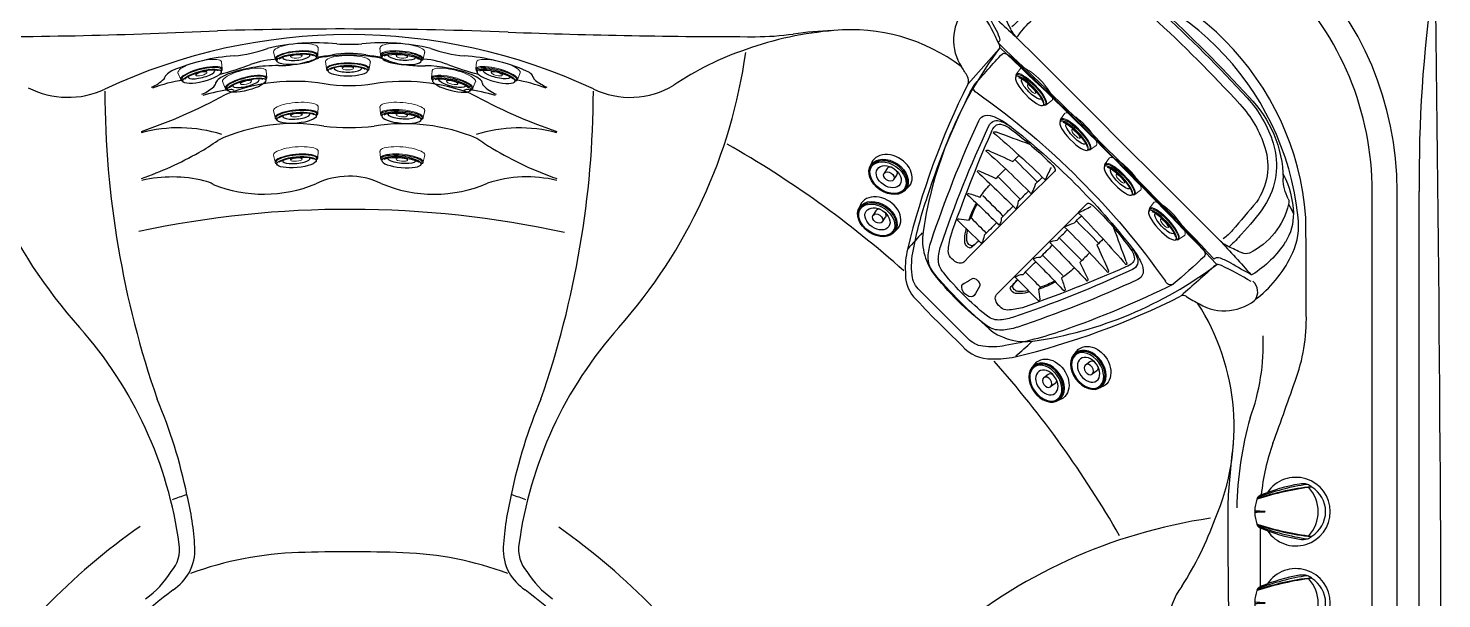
# Model space of a CAD drawing. Extents: x 524 to 612, y 487 to 635.
# Drawn here: x 555.4 to 612.1, y 560.7 to 583.6 of the extents above; entities that cross this region are included whole.
import ezdxf

# ---------------------------------------------------------------- set-up
doc = ezdxf.new("R2010")
doc.units = 0
doc.header["$MEASUREMENT"] = 0
doc.layers.add('1', color=4, linetype='Continuous')

# ---------------------------------------------------------------- blocks, each defined once
blk = doc.blocks.new('2014M1')
at = {"layer": '1', "color": 4, "linetype": 'Continuous', "lineweight": 15}
for p, q in [((-0.901, -0.243), (-0.857, -0.521)), ((-0.231, -0.44), (-0.23, -0.505)), ((0.23, -0.505), (0.231, -0.44)), ((0.857, -0.521), (0.901, -0.243))]:
    blk.add_line(p, q, dxfattribs=at)
at = {"layer": '1', "color": 3, "linetype": 'Continuous'}
for centre, radius, start, end in [((-0.374, -1.133), 0.665, 101.3021, 119.1849), ((0, -3.007), 2.577, 77.9081, 101.3021), ((0.435, -0.977), 0.5, 58.1847, 77.9081)]:
    blk.add_arc(centre, radius, start, end, dxfattribs=at)
at = {"layer": '1', "color": 4, "linetype": 'Continuous', "lineweight": 15}
for centre, major_axis, ratio, start_param, end_param in [((0, -0.243), (-0.901, 0), 0.269705, 3.055928, 6.36885), ((-0.002, -0.523), (-0.859, -0.005), 0.272006, 2.75067, 6.690134)]:
    blk.add_ellipse(centre, major_axis=major_axis, ratio=ratio, start_param=start_param, end_param=end_param, dxfattribs=at)
at = {"layer": '1', "color": 3, "linetype": 'Continuous'}
for centre, major_axis, ratio, start_param, end_param in [((0, -0.538), (-0.826, 0), 0.255142, 2.85021, 6.573343), ((0, -0.512), (-0.548, 0.001), 0.27151, 6.136025, 9.578986)]:
    blk.add_ellipse(centre, major_axis=major_axis, ratio=ratio, start_param=start_param, end_param=end_param, dxfattribs=at)
blk.add_ellipse((0, -0.612), major_axis=(-0.793, -0.001), ratio=0.271001, dxfattribs=at)
at = {"layer": '1', "color": 4, "linetype": 'Continuous', "lineweight": 15}
blk.add_ellipse((0, -0.509), major_axis=(-0.23, 0), ratio=0.275384, dxfattribs=at)
blk = doc.blocks.new('2014M2')
at = {"layer": '1', "color": 4, "linetype": 'Continuous'}
for p, q in [((-0.892, -0.69), (-0.849, -0.942)), ((-0.234, -0.614), (-0.231, -0.838)), ((0.229, -0.838), (0.232, -0.614)), ((0.851, -0.915), (0.898, -0.692))]:
    blk.add_line(p, q, dxfattribs=at)
for centre, major_axis, ratio, start_param, end_param in [((0.003, -0.681), (-0.895, -0.027), 0.760284, 3.086273, 6.256497), ((-0.001, -0.614), (-0.233, 0), 0.71492, 5.29752, 6.300832), ((-0.001, -0.614), (-0.233, 0), 0.71492, 3.123946, 4.129945), ((0.003, -0.681), (-0.895, -0.027), 0.760284, 6.522055, 6.545884), ((0.003, -0.681), (-0.895, -0.027), 0.760284, 2.803741, 2.836302)]:
    blk.add_ellipse(centre, major_axis=major_axis, ratio=ratio, start_param=start_param, end_param=end_param, dxfattribs=at)
for centre, major_axis, ratio in [((-0.001, -0.86), (-0.856, 0), 0.72989), ((-0.001, -0.838), (-0.23, 0), 0.713433)]:
    blk.add_ellipse(centre, major_axis=major_axis, ratio=ratio, dxfattribs=at)
at = {"layer": '1', "color": 3, "linetype": 'Continuous'}
for centre, major_axis, ratio in [((0.001, -0.867), (-0.816, 0), 0.715587), ((-0.002, -0.9), (-0.793, 0), 0.691217), ((-0.001, -0.851), (-0.547, 0), 0.706094)]:
    blk.add_ellipse(centre, major_axis=major_axis, ratio=ratio, dxfattribs=at)
blk = doc.blocks.new('2014P')
at = {"layer": '1', "color": 4, "linetype": 'Continuous'}
for centre, radius, start, end in [((2.834, 1.217), 6.231, 92.5144, 105.3655), ((2.598, 5.426), 2.016, 69.0282, 91.0646), ((2.603, 0.812), 6.761, 113.7108, 134.311), ((1.061, 4.033), 3.194, 84.9302, 111.6135), ((2.383, 4.898), 2.586, 52.1126, 68.7639), ((1.201, 3.378), 4.512, 33.2247, 52.1126), ((25.56, -6.518), 23.931, 149.1399, 151.8247), ((3.658, 4.987), 1.574, 30.4778, 33.2247), ((4.986, 5.769), 0.0338, 338.714, 30.4778), ((36.329, -36.331), 56.928, 132.4853, 137.5248), ((5.754, 4.09), 1.463, 151.8247, 167.7875), ((151.7, -151.7), 214.537, 133.36444, 136.63559), ((4.374, 4.385), 0.0521, 164.0369, 210.1576), ((4.978, 4.736), 0.75, 210.1576, 218.5816), ((-2.232, -1.259), 4.806, 135.4815, 178.7997), ((-3.878, -2.652), 3.565, 152.1796, 178.5033), ((-5.399, -2.611), 2.043, 178.5284, 212.5705), ((-3.606, -1.466), 4.17, 212.5705, 238.3256), ((-3.559, -6.927), 2.746, 110.129, 120.0584), ((-4.318, -4.912), 0.592, 96.9709, 108.2792), ((-4.384, -4.376), 0.0526, 61.967, 96.9709), ((-4.85, -5.146), 0.953, 52.33, 58.9636), ((-5.772, -4.976), 0.0457, 238.3256, 289.8183), ((-11.301, 5.675), 12.046, 297.4064, 301.9082)]:
    blk.add_arc(centre, radius, start, end, dxfattribs=at)
at = {"layer": '1', "color": 3, "linetype": 'Continuous'}
for centre, radius, start, end in [((6.677, -0.75), 9.167, 116.6777, 118.5706), ((0.633, 4.189), 2.712, 51.1658, 116.4426), ((1.442, 8.608), 1.397, 265.9359, 288.6402), ((2.898, 4.292), 3.158, 105.432, 108.6402), ((2.117, 7.087), 0.256, 73.6359, 103.4076), ((3.312, 10.926), 3.765, 252.6436, 254.3033), ((1.172, 4.143), 3.352, 27.3166, 70.4429), ((2.323, 0.791), 6.507, 116.4426, 132.5316), ((-5.492, -3.42), 12.48, 45.2457, 51.1658), ((3.748, 5.533), 0.429, 334.9369, 20.2035), ((36.912, -36.915), 57.674, 132.53159, 137.46816), ((25.901, 28.244), 32.109, 225.2457, 226.6105), ((-16.138, 14.833), 22.381, 333.4631, 334.9369), ((2.628, 5.462), 1.406, 315.0323, 333.4631), ((-2.068, -1.156), 4.777, 137.4682, 162.8817), ((-3.773, -0.631), 2.993, 162.8817, 213.1781), ((-8.741, -1.179), 1.704, 332.1001, 0.6795), ((0.994, -6.809), 9.446, 150.7844, 153.2858), ((-7.011, -2.095), 0.254, 152.1001, 202.2906), ((-4.419, -1.546), 2.9, 192.854, 244.17), ((0.832, 2.601), 8.618, 214.4038, 224.084), ((-2.563, -1.139), 3.592, 218.9035, 229.8014), ((-15.477, 17.999), 24.338, 294.497, 295.9253), ((-5.397, -2.735), 1.284, 295.9253, 315.689), ((-5.544, -3.711), 0.466, 252.7465, 290.3957)]:
    blk.add_arc(centre, radius, start, end, dxfattribs=at)
at = {"layer": '1', "color": 2, "linetype": 'Continuous'}
for centre, radius, start, end in [((2.371, 0.914), 6.06, 116.6364, 133.665), ((0.683, 4.38), 2.205, 47.9452, 117.7904), ((-4.791, -2.248), 10.8, 42.9754, 49.9373), ((110.534, -110.013), 156.639, 132.35106, 133.04178), ((32.641, -32.643), 51.25, 132.2421, 137.758), ((0.602, 2.479), 3.638, 34.1216, 46.4183), ((400127.582, -400130.753), 565868.693, 134.99919368, 135.00035365), ((-1.99, -1.263), 4.517, 137.1289, 162.7112), ((-3.904, -0.668), 2.513, 162.6823, 214.9215), ((192.321, 165.302), 259.505, 220.17391, 220.50129), ((-3.307, -1.787), 2.233, 220.5013, 233.5479), ((121.626, -121.206), 172.411, 137.005, 137.63165)]:
    blk.add_arc(centre, radius, start, end, dxfattribs=at)
blk = doc.blocks.new('2014MF')
at = {"layer": '1', "color": 4, "linetype": 'Continuous'}
for centre, radius, start, end in [((168.897, -168.917), 238.87, 133.70123, 136.29207), ((4.233, 3.41), 0.521, 104.4304, 135.4549), ((4.137, 3.783), 0.136, 60.725, 104.4304), ((-14.312, -13.864), 25.66, 39.9884, 43.8147), ((-20.17, -10.637), 28.761, 17.847, 27.387), ((-6.637, -6.643), 14.658, 10.577, 19.1989), ((-3.327, -4.29), 0.62, 136.2921, 158.3834), ((4.546, -4.634), 3.297, 354.0615, 11.9289), ((-3.741, -4.126), 0.175, 158.3834, 213.6889), ((19.251, 20.369), 33.766, 226.7454, 229.5876), ((6.874, -4.876), 0.957, 311.6785, 354.0615), ((14.593, 29.482), 38.852, 243.6524, 250.7703), ((-2.537, -5.144), 0.221, 242.6441, 339.7517), ((-151.799, 151.817), 223.957, 314.64851, 315.34392), ((6.693, 6.835), 14.866, 250.7703, 259.9145), ((4.624, -4.802), 3.047, 259.9145, 276.8374), ((4.872, -6.875), 0.959, 276.8374, 318.314)]:
    blk.add_arc(centre, radius, start, end, dxfattribs=at)
at = {"layer": '1', "color": 3, "linetype": 'Continuous'}
for centre, radius, start, end in [((23.554, -23.545), 31.714, 125.3205, 144.7027), ((5.155, 2.535), 0.213, 287.3892, 25.3544), ((5.594, -1.144), 2.733, 113.1438, 127.9437), ((4.683, -0.003), 1.262, 105.6532, 127.5013), ((4.421, 0.864), 0.357, 22.9046, 102.5898), ((4.815, 0.744), 0.691, 83.641, 115.8078), ((4.803, 1.054), 0.387, 24.5129, 76.8434), ((-40.483, -19.596), 50.159, 18.568, 24.5129), ((21.354, -21.357), 28.364, 127.9437, 142.0382), ((12.279, -10.521), 14.165, 126.0076, 135.4342), ((4.41, 0.307), 0.779, 99.4279, 126.0076), ((4.322, 0.838), 0.241, 47.6898, 99.4279), ((4.088, 0.582), 0.587, 14.9455, 47.6898), ((-47.161, -21.91), 56.548, 19.0912, 23.6049), ((-37.469, -18.651), 46.57, 18.5951, 24.9636), ((2.167, -0.762), 0.0749, 164.256, 226.2969), ((2.454, -0.843), 0.374, 135.5155, 164.256), ((-505.442, -512.498), 720.717, 44.823227, 45.231898), ((10.494, -12.301), 14.165, 134.4096, 143.8362), ((0.843, -2.45), 0.374, 105.5879, 134.3283), ((0.763, -2.162), 0.0749, 43.5469, 105.5879), ((513.881, 504.05), 720.717, 224.611931, 225.020601), ((1.203, -5.635), 2.805, 142.0382, 155.2336), ((0.274, -4.835), 1.57, 144.0887, 159.8127), ((-0.313, -4.402), 0.779, 143.8362, 170.4159), ((3.403, -4.188), 2.976, 3.469, 15.0628), ((5.162, -4.37), 1.611, 0.7003, 20.6541), ((4.978, -4.325), 2.202, 2.2448, 18.568), ((-0.703, -4.813), 0.732, 151.1899, 186.873), ((-0.85, -4.421), 0.372, 159.8127, 197.2707), ((-0.843, -4.313), 0.241, 170.4159, 222.154), ((-0.586, -4.08), 0.587, 222.154, 254.8983), ((5.862, -4.344), 0.153, 223.7582, 262.9232), ((5.886, -4.15), 0.348, 262.9232, 295.0336), ((5.768, -3.883), 0.64, 294.4839, 323.6262), ((5.953, -4.001), 0.421, 321.7044, 359.0877), ((6.069, -4.359), 0.703, 331.2301, 0.7003), ((6.175, -4.279), 1.004, 325.5092, 2.2448), ((-1.04, -4.791), 0.404, 195.6537, 244.2806), ((-0.876, -4.429), 0.345, 197.2707, 248.5994), ((18.606, 37.304), 46.401, 245.0028, 251.3913), ((22.045, 47.108), 56.548, 246.239, 250.7527), ((-2.056, 2.061), 11.392, 307.2243, 322.6723), ((-2.523, 2.521), 11.719, 309.0468, 320.789), ((5.581, -4.091), 1.26, 320.789, 331.2301), ((18.928, 38.737), 48.294, 245.3481, 251.522), ((12.58, -1.384), 8.484, 208.535, 211.3414), ((1.938, -11.568), 7.328, 58.2869, 61.5857), ((3.874, -5.772), 0.64, 306.2176, 335.36), ((4.335, -5.867), 0.153, 6.9207, 46.0857), ((4.141, -5.891), 0.348, 334.8102, 6.9207), ((4.185, -3.408), 2.976, 254.7811, 266.3748), ((4.43, -4.834), 1.942, 251.0414, 267.6945), ((3.992, -5.957), 0.421, 270.7561, 308.1395), ((4.339, -5.982), 0.793, 270.9413, 310.8528), ((4.328, -4.953), 2.229, 251.522, 267.8813), ((4.282, -6.202), 0.979, 267.8813, 304.3874)]:
    blk.add_arc(centre, radius, start, end, dxfattribs=at)
at = {"layer": '1', "color": 2, "linetype": 'Continuous'}
for centre, radius, start, end in [((36.478, -36.264), 48.866, 130.7637, 134.0646), ((-72.76, 210.138), 223.162, 289.87277, 290.23885), ((4.505, 0.618), 0.152, 64.3436, 115.4824), ((32.922, -31.535), 42.212, 131.6463, 135.0499), ((17.791, -30.065), 32.786, 113.3826, 115.297), ((4.819, -0.061), 0.0984, 56.1669, 113.3826), ((-260.405, 262.332), 372.494, 314.96382, 315.15399), ((0.379, -3.473), 4.57, 41.8816, 46.1558), ((-4.982, -4.492), 8.177, 24.0861, 27.9617), ((7.787, 3.959), 7.207, 224.0784, 227.2647), ((133.181, -130.627), 182.712, 134.83256, 135.21311), ((54.593, -53.906), 72.496, 132.92839, 134.63067), ((-5.038, -10.069), 13.065, 43.3149, 45.7348), ((23.281, -39.812), 43.035, 114.9402, 115.9221), ((5.16, -0.846), 0.0613, 20.4819, 114.9402), ((4.052, -1.082), 1.186, 192.5326, 212.0678), ((10.173, 5.147), 9.735, 223.9252, 227.3653), ((2.108, -3.742), 3.535, 32.3499, 42.874), ((8.03, -9.859), 8.53, 106.887, 110.1284), ((5.564, -1.735), 0.0395, 336.2581, 106.887), ((4.512, 4.977), 8.177, 241.8822, 245.7577), ((4.167, -2.01), 0.59, 180.5605, 210.7325), ((-119.116, -125.233), 173.888, 44.80422, 45.03256), ((-2845.766, 2845.735), 4029.293, 315.016327, 315.032449), ((39.74, -38.244), 49.973, 133.0944, 135.0996), ((1.084, -4.26), 4.654, 19.827, 27.49), ((1.706, -4.072), 4.055, 18.798, 29.1155), ((36.171, -36.57), 48.866, 135.7793, 139.0801), ((-261.615, 261.126), 372.494, 314.68984, 314.88001), ((-3.973, -7.77), 7.207, 42.5791, 45.7654), ((4.728, -2.724), 0.471, 176.6411, 211.9796), ((90.573, -88.634), 120.961, 134.72747, 135.11625), ((-59.541, 63.82), 93.438, 313.72762, 314.54591), ((5.035, -3.148), 0.632, 37.0142, 47.6915), ((9.922, -35.449), 32.975, 96.9385, 97.6403), ((5.945, -2.775), 0.0593, 3.0399, 96.9385), ((-209.932, 73.339), 223.162, 339.60497, 339.97106), ((31.452, -33.001), 42.212, 134.794, 138.1975), ((1.078, -4.048), 1.186, 57.776, 77.3112), ((-5.168, -10.152), 9.735, 42.4785, 45.9186), ((10.727, 2.916), 8.547, 222.6337, 227.4053), ((5.629, -3.332), 0.691, 184.0376, 213.2552), ((4.504, -3.457), 1.129, 353.6099, 14.6158), ((0.713, -4.369), 5.094, 11.9564, 14.1917), ((4.535, -3.54), 1.182, 352.9053, 11.0239), ((30.023, -17.867), 32.786, 154.5468, 156.4612), ((3.479, -0.382), 4.57, 223.688, 227.9622), ((53.763, -54.733), 72.496, 135.21316, 136.91543), ((130.27, -133.53), 182.712, 134.63072, 135.01127), ((2.006, -4.165), 0.59, 59.1113, 89.2833), ((125.564, 118.781), 173.888, 224.81127, 225.03961), ((7.365, -1.49), 3.055, 223.5824, 231.5861), ((6.224, -2.636), 1.432, 222.0175, 233.5502), ((5.424, -3.719), 0.0863, 233.5502, 287.2875), ((5.374, -3.558), 0.255, 287.2875, 336.3091), ((5.494, -3.812), 0.0766, 248.312, 292.7334), ((5.415, -3.595), 0.308, 290.8359, 342.8441), ((5.409, -3.573), 0.217, 336.3091, 357.4172), ((-0.624, -4.496), 0.152, 154.3615, 205.5002), ((10.09, 5.018), 13.065, 224.1091, 226.5289), ((39.755, -23.382), 43.035, 153.9218, 154.9036), ((38.142, -39.838), 49.973, 134.7442, 136.7494), ((-2837.961, 2853.518), 4029.293, 314.811379, 314.827502), ((2.718, -4.729), 0.471, 57.8642, 93.2027), ((-2.938, -10.712), 8.547, 42.4385, 47.2101), ((0.055, -4.812), 0.0984, 156.4612, 213.6769), ((3.742, -2.112), 3.535, 226.9698, 237.4939), ((9.844, -8.05), 8.53, 159.7154, 162.9569), ((88.393, -90.808), 120.961, 134.72758, 135.11635), ((-63.651, 59.721), 93.438, 315.29792, 316.11621), ((3.324, -5.632), 0.691, 56.5886, 85.8063), ((0.838, -5.155), 0.0613, 154.9036, 249.3619), ((1.726, -5.562), 0.0395, 162.9569, 293.5857), ((4.074, -1.711), 4.055, 240.7283, 251.0458), ((4.263, -1.089), 4.654, 242.4185, 250.0168), ((3.141, -5.037), 0.632, 222.1523, 232.8296), ((35.429, -10.011), 32.975, 172.2035, 172.9053), ((4.373, -0.713), 5.094, 255.7474, 257.9827), ((3.452, -4.506), 1.129, 255.2281, 276.2339), ((3.565, -5.412), 0.217, 272.4266, 293.5347), ((2.626, -6.224), 1.432, 36.2936, 47.8263), ((1.487, -7.363), 3.055, 38.353, 46.3567), ((3.55, -5.377), 0.255, 293.5347, 342.5563), ((3.594, -5.414), 0.308, 287.095, 339.1032), ((3.711, -5.428), 0.0863, 342.5563, 36.2936), ((3.811, -5.494), 0.0766, 337.2057, 21.6271), ((2.765, -5.946), 0.0593, 172.9053, 266.804), ((3.54, -4.534), 1.182, 258.9152, 277.0338)]:
    blk.add_arc(centre, radius, start, end, dxfattribs=at)
at = {"layer": '1', "color": 3, "linetype": 'Continuous'}
for centre, major_axis, ratio, start_param, end_param in [((5.276, -5.28), (-0.149, -0.157), 0.55883, 3.141593, 6.283185), ((5.562, -5.566), (0.228, 0.231), 0.666259, 2.803821, 6.590895)]:
    blk.add_ellipse(centre, major_axis=major_axis, ratio=ratio, start_param=start_param, end_param=end_param, dxfattribs=at)
blk = doc.blocks.new('2014AV')
at = {"layer": '1', "color": 4, "linetype": 'Continuous'}
for p, q in [((0.59, 1.004), (0.59, 0.984)), ((-1.575, 0.526), (-1.575, 0.501)), ((-1.575, -0.526), (-1.575, -0.501)), ((0.59, -1.004), (0.59, -0.984))]:
    blk.add_line(p, q, dxfattribs=at)
for centre, radius, start, end in [((-0.026, 0), 1.375, 213.7428, 146.1868), ((-1.092, 0.334), 0.53, 153.9073, 159.3255), ((-1.341, 0.387), 0.29, 113.0683, 141.3707), ((1.395, -6.282), 7.499, 99.8076, 112.3308), ((0.245, 0.369), 0.749, 74.9364, 99.8197), ((-0.057, 0.071), 1.135, 55.2054, 64.0447), ((0, 0), 1.161, 301.8524, 58.1476), ((-0.289, 0), 1.391, 159.0842, 178.2857), ((-0.289, 0), 1.391, 181.7148, 200.9164), ((-1.092, -0.334), 0.53, 200.6745, 206.0927), ((-1.341, -0.387), 0.29, 218.6293, 246.9317), ((1.395, 6.282), 7.499, 247.6692, 260.1924), ((0.245, -0.369), 0.749, 260.1803, 285.0636), ((-0.057, -0.071), 1.135, 295.9553, 304.7946)]:
    blk.add_arc(centre, radius, start, end, dxfattribs=at)
at = {"layer": '1', "color": 3, "linetype": 'Continuous'}
for centre, radius, start, end in [((1.863, -9.907), 10.984, 96.6541, 108.31), ((1.993, -10.4), 11.47, 96.9096, 108.1923), ((1.812, -8.247), 9.441, 98.3836, 110.9675), ((-0.553, 0), 1.42, 316.9149, 43.0851), ((1.993, 10.4), 11.47, 251.8075, 263.0906), ((1.863, 9.907), 10.984, 251.69, 263.3459), ((1.812, 8.247), 9.441, 249.0325, 261.6164)]:
    blk.add_arc(centre, radius, start, end, dxfattribs=at)
at = {"layer": '1', "color": 2, "linetype": 'Continuous'}
for centre, radius, start, end in [((-1.716, 0), 0.0554, 311.3619, 48.6386), ((15.926, 321.236), 321.68, 266.86338, 266.93396), ((-1.28, 0), 0.0163, 273.066, 86.934), ((16.137, -325.179), 325.628, 93.06604, 93.13577)]:
    blk.add_arc(centre, radius, start, end, dxfattribs=at)
blk = doc.blocks.new('2017 VANGUARD NXT')
at = {"layer": '1', "color": 3, "linetype": 'Continuous'}
for p, q in [((68.273, 76.855), (69.519, 78.26)), ((84.467, 43.535), (84.467, 72.535)), ((85.467, 43.535), (85.467, 72.535)), ((86.354, 43.535), (86.354, 72.535)), ((79.986, 56.698), (79.986, 59.048))]:
    blk.add_line(p, q, dxfattribs=at)
at = {"layer": '1', "color": 4, "linetype": 'Continuous'}
blk.add_lwpolyline([(-0.067, 81.033, 0.006666), (-0.067, 6.037, 0.232723), (5.969, 0, 0.006667), (80.966, 0, 0.232724), (87.002, 6.037, 0.006667), (87.002, 81.033, 0.232724), (80.966, 87.07, 0.006667), (5.969, 87.07, 0.232723)], format="xyb", close=True, dxfattribs=at)
at = {"layer": '1', "color": 3, "linetype": 'Continuous'}
for centre, radius, start, end in [((72.467, 72.535), 13, 0.0001, 89.9999), ((72.468, 72.535), 12, 359.9988, 90.0012), ((70.269, 70.333), 11.286, 5.9091, 84.5368), ((70.562, 70.634), 11.282, 4.3763, 85.1428), ((138.889, 73.217), 52.54, 171.6412, 180.7437), ((69.628, 78.609), 1.941, 141.8313, 213.8051), ((59.53, 73.879), 10.979, 24.525, 31.8215), ((43.477, 55.771), 23.052, 64.8991, 115.1513), ((63.958, 65.433), 13.594, 94.4723, 109.6902), ((63.595, 71.737), 7.283, 52.8551, 95.4942), ((38.319, 83.57), 5.624, 275.5341, 289.5073), ((42.131, 70.101), 8.393, 84.2012, 103.3181), ((43.467, 86.801), 8.363, 266.6546, 273.4676), ((44.807, 70.12), 8.375, 76.6714, 95.7186), ((48.608, 83.536), 5.589, 250.4506, 264.51), ((63.365, 66.558), 12.337, 108.8542, 123.9393), ((69.265, 78.321), 0.278, 356.2265, 24.525), ((48.265, 80.976), 20.889, 187.8983, 221.6739), ((39.358, 70.439), 7.55, 93.7681, 113.3406), ((36.191, 86.108), 9.11, 283.3768, 291.4302), ((40.887, 73.596), 4.258, 93.7463, 108.7341), ((40.643, 81.807), 4.226, 270.0122, 285.974), ((39.547, 85.636), 8.209, 285.974, 289.2956), ((40.848, 89.441), 11.588, 276.4692, 279.7021), ((43.467, 71.586), 6.417, 79.1447, 100.8516), ((43.467, 74.026), 4.048, 80.5277, 99.4723), ((46.086, 89.441), 11.588, 260.2979, 263.5308), ((44.253, 75.809), 2.121, 67.2127, 78.5119), ((46.101, 80.796), 3.2, 251.2984, 265.7944), ((46.325, 80.899), 3.326, 262.0688, 273.3674), ((46.171, 74.319), 3.535, 69.2205, 87.575), ((50.757, 86.18), 9.182, 248.7185, 256.6422), ((47.587, 70.492), 7.496, 66.4645, 86.2802), ((38.67, 80.976), 20.889, 318.3261, 352.1017), ((34.907, 78.242), 1.655, 292.6724, 313.773), ((35.934, 77.171), 0.172, 313.773, 349.5484), ((36.247, 77.113), 0.147, 141.0609, 169.5484), ((36.716, 76.631), 0.818, 115.2576, 135.4345), ((39.021, 76.051), 1.26, 109.5623, 131.8575), ((40.559, 71.808), 5.774, 89.1579, 109.8403), ((46.385, 71.827), 5.754, 70.3391, 88.6489), ((47.858, 75.94), 1.385, 50.8435, 70.4645), ((50.413, 76.906), 0.488, 39.963, 70.0073), ((50.596, 77.059), 0.25, 17.5122, 39.963), ((51.096, 77.217), 0.274, 197.5122, 236.3749), ((64.316, 75.052), 4.452, 28.1078, 33.8051), ((67.899, 76.966), 0.39, 343.4757, 28.1078), ((32.202, 79.797), 3.487, 242.8547, 295.0554), ((71.552, 76.649), 37.873, 180.137, 199.1698), ((37.918, 70.364), 6.733, 99.4621, 110.264), ((36.885, 78.016), 1.727, 293.4588, 312.2413), ((39.431, 70.572), 6.089, 96.4981, 107.4323), ((37.862, 76.94), 0.274, 312.2413, 353.1071), ((38.321, 76.856), 0.194, 136.4546, 164.7302), ((41.282, 69.455), 7.497, 80.9301, 111.8483), ((38.709, 76.274), 0.35, 63.7791, 84.6539), ((43.467, 83.716), 6.93, 261.6758, 278.3242), ((45.652, 69.307), 7.643, 69.2361, 98.8875), ((48.181, 76.438), 0.184, 83.3242, 127.4794), ((47.483, 70.477), 6.186, 72.5982, 83.3242), ((48.634, 76.87), 0.174, 0.5153, 55.6874), ((48.925, 76.872), 0.117, 180.5153, 229.4447), ((50.019, 77.94), 1.645, 224.6644, 246.5358), ((49.105, 70.714), 6.375, 69.287, 80.8126), ((52.488, 79.002), 2.538, 232.5165, 244.3444), ((15.383, 76.649), 37.873, 340.8302, 359.863), ((54.73, 79.716), 3.406, 244.3413, 300.8533), ((95.885, 62.991), 30.897, 153.3676, 166.4746), ((28.715, 94.169), 20.269, 288.4973, 298.8404), ((58.405, 94.647), 20.781, 241.1, 251.4382), ((36.645, 69.353), 5.736, 72.5291, 105.1985), ((41.26, 67.959), 7.298, 80.5349, 114.7756), ((43.467, 83.573), 8.476, 263.1771, 276.8538), ((45.675, 67.726), 7.527, 67.2298, 99.1459), ((50.292, 69.263), 5.823, 75.0776, 107.3554), ((33.908, 80.386), 7.217, 299.3861, 306.5079), ((54.859, 83.671), 10.971, 235.1475, 239.059), ((56.424, 86.283), 14.017, 239.059, 250.6905), ((30.366, 86.677), 14.436, 289.3341, 299.3861), ((36.373, 67.637), 5.481, 76.5153, 102.7504), ((43.461, 70.127), 3.021, 64.7669, 116.0989), ((50.602, 68.088), 5.034, 76.2962, 108.3402), ((37.339, 71.663), 1.341, 59.2865, 76.5153), ((40.048, 77.922), 5.493, 248.3799, 292.3046), ((46.877, 77.888), 5.46, 247.0699, 293.0888), ((78.941, 71.157), 2.576, 335.4534, 7.5433), ((-434.383, 68.683), 516.201, 359.89949, 0.3121), ((68.896, 69.484), 3.139, 166.4746, 183.1451), ((76.774, 72.147), 4.958, 308.7258, 335.4534), ((67.195, 69.227), 1.436, 176.6472, 219.3329), ((1054.913, -1034.571), 1474.155, 131.495275, 131.567562), ((78.231, 69.157), 0.453, 64.7514, 87.9681), ((73.372, 58.854), 11.845, 58.2142, 64.7514), ((79.33, 68.521), 0.55, 323.3615, 49.1929), ((102.593, 102.543), 50.042, 223.1512, 226.3061), ((62.972, 95.814), 30.755, 283.5022, 296.6978), ((76.902, 68.157), 0.213, 55.7268, 122.0227), ((79.529, 72.012), 4.452, 235.7268, 243.4791), ((69.726, 63.088), 9.206, 336.5269, 32.72), ((78.542, 69.715), 1.961, 239.3253, 312.8796), ((74.806, 67.412), 7.022, 340.7243, 2.983), ((20.423, 56.192), 16.386, 7.7023, 41.6739), ((66.512, 56.192), 16.386, 138.3261, 172.2977), ((69.179, 67.34), 1.515, 220.315, 272.1321), ((71.577, 66.407), 8.524, 339.7656, 2.3086), ((69.314, 70.079), 4.254, 268.9416, 281.3701), ((-165.339, 151.395), 261.428, 340.10721, 340.72429), ((17.17, 56.334), 20.209, 11.5294, 22.9465), ((69.765, 56.334), 20.209, 157.0535, 168.4706), ((93.365, 59.577), 14.327, 164.2803, 178.907), ((88.516, 59.537), 8.536, 160.1072, 174.3794), ((-3.058, 168.5), 115.273, 290.0148, 290.30653), ((25.557, 57.568), 11.753, 3.4913, 13.8067), ((61.378, 57.568), 11.753, 166.1933, 176.5087), ((89.993, 168.5), 115.273, 249.69347, 249.9852), ((50.358, 37.315), 26.609, 125.0008, 146.6781), ((36.298, 36.982), 27.032, 33.4802, 54.8166), ((81.073, 38.455), 21.209, 98.375, 130.7182), ((65.768, 63.85), 13.17, 327.1533, 340.3491), ((35.364, 58.186), 1.314, 318.0484, 9.3374), ((51.571, 58.186), 1.314, 170.6626, 221.9516), ((35.42, 58.17), 1.872, 330.7545, 3.4913), ((41.906, 44.025), 14.044, 91.8765, 109.9824), ((43.471, -3.763), 61.857, 88.00395, 91.8765), ((45.16, 44.694), 13.37, 69.5475, 88.004), ((51.515, 58.17), 1.872, 176.5087, 209.2455), ((33.144, 59.269), 3.75, 305.3793, 328.4737), ((35.328, 58.222), 1.978, 303.3219, 330.7545), ((51.607, 58.222), 1.978, 209.2455, 236.6781), ((53.791, 59.269), 3.75, 211.5263, 234.6207), ((79.423, 54.839), 3.194, 144.2025, 201.8133), ((53.903, 34.097), 28.476, 127.8924, 144.1083), ((33.032, 34.097), 28.476, 35.8917, 52.1076)]:
    blk.add_arc(centre, radius, start, end, dxfattribs=at)
at = {"layer": '1', "color": 2, "linetype": 'Continuous'}
for centre, radius, start, end in [((28.365, 280.64), 201.9, 269.74057, 272.78987), ((43.192, -98.557), 177.607, 87.85317, 91.61316), ((59.601, 339.173), 260.431, 267.85317, 270.03178), ((59.739, 89.854), 11.112, 270.0318, 277.8865), ((63.365, 63.677), 15.315, 91.9328, 97.8865), ((82.608, 68.523), 16.315, 143.2623, 171.5567), ((-74.111, -74.178), 209.492, 43.34288, 46.70731), ((37.999, 38.239), 41.66, 48.3192, 60.3332), ((43.464, 31.499), 40.322, 77.6349, 102.058), ((8263.941, -7254.797), 10993.845, 138.2145371, 138.219033), ((68.653, 70.594), 2.207, 171.5567, 221.2233), ((83.033, 83.194), 21.325, 221.2233, 229.8221), ((68.558, 82.449), 16.08, 278.2698, 307.0394), ((70.577, 68.93), 2.412, 237.3249, 276.9913), ((-63783.696, 71525.726), 95832.246, 311.78282712, 311.78332905), ((38.122, 38.035), 41.718, 29.7496, 41.6087), ((129.09, 56.669), 50.527, 173.4239, 176.1287), ((442.642, 60.245), 363.964, 180.02586, 182.39012)]:
    blk.add_arc(centre, radius, start, end, dxfattribs=at)
at = {"layer": '1', "color": 1, "linetype": 'Continuous', "xscale": -1}
for name, p in [('2014P', (73.865, 74.22)), ('2014MF', (73.853, 74.158))]:
    blk.add_blockref(name, p, dxfattribs=at)
at = {"layer": '1', "color": 1, "linetype": 'Continuous'}
for name, p, rotation in [('2014M1', (41.31, 78.456), 5.194068223914538), ('2014M1', (37.426, 77.746), 14.11920410839258), ('2014M1', (39.211, 77.395), 14.11920410839258), ('2014M1', (41.31, 76.1), 5.194068223914538), ('2014M1', (41.31, 74.32), 5.194068223914538), ('2014M2', (65.571, 73.834), 325.9161899457155), ('2014M2', (65.12, 72.142), 325.9161899457155)]:
    blk.add_blockref(name, p, dxfattribs=dict(at, rotation=rotation))
at = {"layer": '1', "color": 1, "linetype": 'Continuous', "xscale": -1}
for name, p, rotation in [('2014M1', (45.625, 78.456), 354.8059317760855), ('2014M1', (47.724, 77.395), 345.8807958916074), ('2014M1', (49.509, 77.746), 345.8807958916074), ('2014M1', (71.178, 76.994), 314.1624672107127), ('2014M1', (45.625, 76.1), 354.8059317760855), ('2014M1', (72.956, 75.196), 314.1624672107127), ('2014M1', (45.625, 74.32), 354.8059317760855), ('2014M1', (74.734, 73.399), 314.1624672107127), ('2014M1', (76.512, 71.601), 312.8881920569058), ('2014M2', (73.79, 65.893), 306.0591183140224), ('2014M2', (72.115, 65.384), 306.0591183140224)]:
    blk.add_blockref(name, p, dxfattribs=dict(at, rotation=rotation))
at = {"layer": '1', "color": 1, "linetype": 'Continuous'}
for name, p in [('2014M1', (43.419, 77.984)), ('2014AV', (81.438, 59.703)), ('2014AV', (81.438, 56.043))]:
    blk.add_blockref(name, p, dxfattribs=at)

msp = doc.modelspace()

# ---------------------------------------------------------------- block references
at = {"layer": '1'}
msp.add_blockref('2017 VANGUARD NXT', (524.798, 504.482), dxfattribs=at)

doc.saveas('drawing.dxf')
